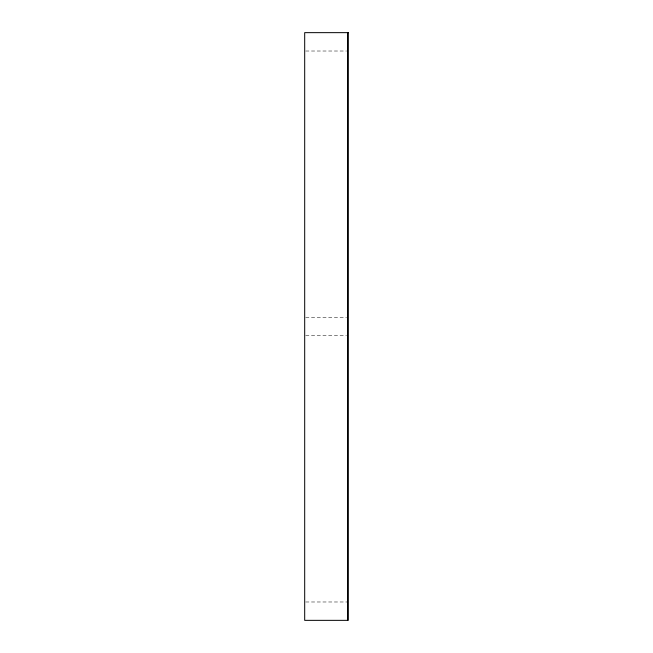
<?xml version="1.0" encoding="UTF-8"?>
<svg xmlns="http://www.w3.org/2000/svg" width="653" height="653" viewBox="0 0 653 653"><rect width="100%" height="100%" fill="white"/><g stroke="black" fill="none" stroke-linecap="round" stroke-linejoin="round"><path stroke-width="0.49" stroke-dasharray="3.27 2.45" d="M305.71 51.016L346.523 51.016M305.71 317.317L346.523 317.317M305.71 335.683L346.523 335.683M305.71 601.984L347.543 601.984"/><path stroke-width="0.98" d="M347.543 32.65L347.543 620.35M348.31 32.65L304.69 32.65L304.69 620.35L348.31 620.35L348.31 32.65"/></g></svg>
